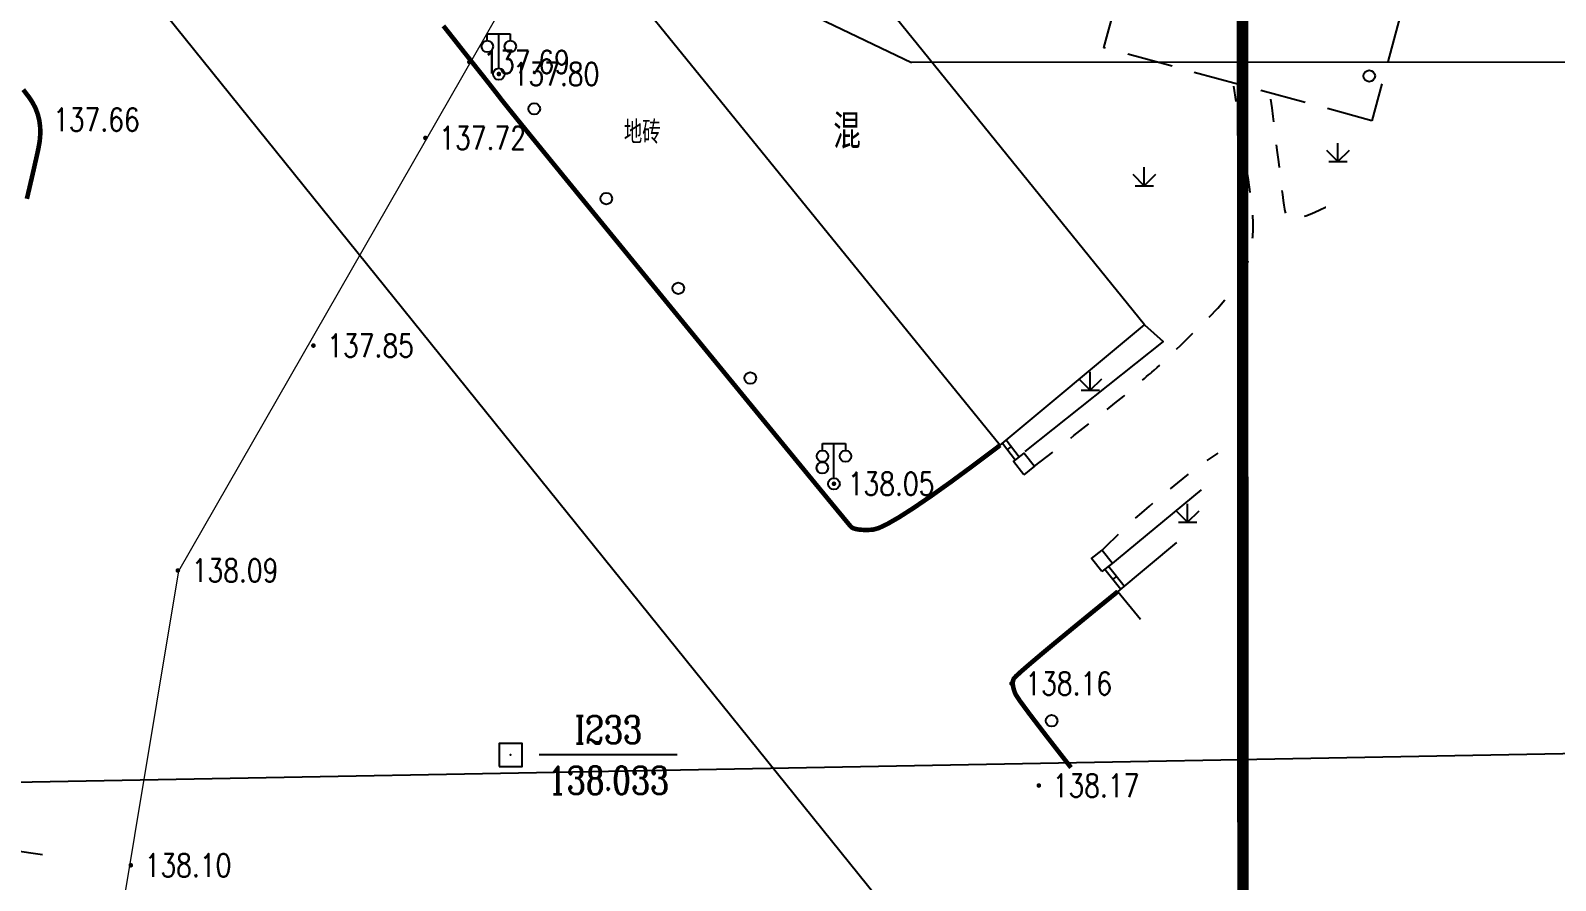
# Model space of a CAD drawing. Extents: x 529262 to 576451, y 2694391 to 2717535.
# Drawn here: x 566711.6 to 566777.9, y 2709680.9 to 2709717.8 of the extents above; entities that cross this region are included whole.
import ezdxf
from ezdxf.enums import TextEntityAlignment as Align
from ezdxf.xclip import XClip

# ---------------------------------------------------------------- set-up
doc = ezdxf.new("R2010")
doc.units = 0
doc.header["$XCLIPFRAME"] = 0
doc.linetypes.add('X5', pattern=[3, 2, -1])
doc.linetypes.add('X6', pattern=[2, 1, -1])
for name, color, linetype in [('a红线图', 1, 'Continuous'), ('DLDW', 8, 'Continuous'), ('DLSS', 4, 'Continuous'), ('GCD', 8, 'Continuous'), ('JMD', 8, 'Continuous'), ('KZD', 8, 'Continuous'), ('PP-COM', 7, 'Continuous'), ('RD-中线', 40, 'Continuous'), ('RD-红线', 7, 'Continuous'), ('ZBTZ', 8, 'Continuous'), ('ZJ', 7, 'Continuous')]:
    doc.layers.add(name, color=color, linetype=linetype)
doc.styles.add('HZ', font='rs.shx', dxfattribs={"width": 0.8, "bigfont": 'hztxt.shx'})
doc.styles.add('romanc', font='romanc.shx', dxfattribs={"width": 0.8})
doc.linetypes.add('1161', pattern='A,0,[149,AAA.SHX,S=0.15,R=0,X=0,Y=0],-1.6', length=1.6)
doc.linetypes.add('444', pattern='A,4.5,[145,AAA.SHX,S=1,R=0,X=0,Y=1],4.5,-0.5,[146,AAA.SHX,S=1,R=0,X=0,Y=0],-0.5', length=10)

# ---------------------------------------------------------------- blocks, each defined once
blk = doc.blocks.new('A$C19FD0107')
at = {"layer": 'RD-中线', "color": 8, "linetype": 'Continuous'}
for points in [[(-4580.139, 15692.554), (-4507.042, 15604.003, 0.001888), (-4505.593, 15602.261), (-4424.292, 15505.273, -0.004939), (-4420.53, 15500.694), (-4323.86, 15380.632, 0.004034), (-4320.794, 15376.886), (-4296.848, 15348.109, -0.00385), (-4293.92, 15344.535), (-4230.187, 15265.498)], [(-1765.321, 14833.87), (-1870.242, 14834.357, -0.07773), (-2297.406, 14903.198), (-2763.512, 15055.044, -0.002412), (-2772.671, 15058.077), (-3168.085, 15191.127, 0.031805), (-3413.657, 15256.716), (-3481.168, 15270.218, 0.040764), (-3610.522, 15285.281), (-3824.794, 15292.664, 0.003807), (-3833.928, 15292.909), (-3984.459, 15295.801, 0.004916), (-3996.258, 15295.912), (-4213.605, 15295.813, 0.004475), (-4218.975, 15295.763), (-4356.098, 15293.246, -0.000047), (-4356.155, 15293.245), (-5280.162, 15276.46)]]:
    blk.add_lwpolyline(points, format="xyb", dxfattribs=at)
at = {"layer": 'RD-中线', "color": 8, "linetype": 'Continuous', "flags": 128}
for points in [[(-4490.734, 14139.438, 0), (-4490.29, 14139.417)], [(-3818.251, 14086.168, 0), (-3817.74, 14086.169)]]:
    blk.add_lwpolyline(points, format="xyb", dxfattribs=at)
at = {"layer": 'RD-红线', "color": 8, "linetype": 'Continuous'}
blk.add_lwpolyline([(-4267.556, 15335.122), (-4248.07, 15325.798, 0.227166)], format="xyb", dxfattribs=at)
at = {"layer": 'RD-红线', "color": 8, "linetype": 'Continuous', "flags": 128}
blk.add_lwpolyline([(-3794.908, 15321.652), (-3823.761, 15322.646, 0.003807), (-3833.351, 15322.903), (-3983.883, 15325.796, 0.004916), (-3996.271, 15325.912), (-4248.07, 15325.798)], format="xyb", dxfattribs=at)
blk = doc.blocks.new('GC200')
at = {"linetype": 'Continuous', "const_width": 0.2, "flags": 128}
blk.add_lwpolyline([(-0.1, 0, 1), (0.1, 0, 1)], format="xyb", close=True, dxfattribs=at)
blk = doc.blocks.new('gc097')
at = {"color": 8}
for p, q in [((-1, 2.9), (-1, 3.5)), ((-1, 3.5), (1, 3.5)), ((0, 0.5), (0, 3.5)), ((1, 3.5), (1, 2.9))]:
    blk.add_line(p, q, dxfattribs=at)
for centre in [(-1, 2.4), (1, 2.4), (0, 0)]:
    blk.add_circle(centre, 0.5, dxfattribs=at)
blk = doc.blocks.new('gc170')
at = {"color": 8, "linetype": 'Continuous'}
blk.add_circle((0, 0), 0.5, dxfattribs=at)
blk = doc.blocks.new('gc124')
at = {"color": 8}
for p, q in [((0, 0), (0, 1.6)), ((-1, 1), (0, 0)), ((-0.8, 0), (0.8, 0)), ((0, 0), (1, 1))]:
    blk.add_line(p, q, dxfattribs=at)
blk = doc.blocks.new('gc115')
at = {"color": 8}
blk.add_lwpolyline([(-1, -1), (1, -1), (1, 1), (-1, 1)], close=True, dxfattribs=at)
blk.add_point((0, 0), dxfattribs=at)

msp = doc.modelspace()

# ---------------------------------------------------------------- linework, layer by layer
at = {"const_width": 0.5}
msp.add_lwpolyline([(566139.325, 2710172.956), (565986.518, 2710172.842), (565986.681, 2709601.261), (566518.586, 2709601.552), (566518.485, 2709673.527), (566764.333, 2709673.513), (566764.12, 2710112.127), (566139.363, 2710109.398), (566139.316, 2710172.956)], dxfattribs=at)
at = {"layer": 'a红线图', "color": 8, "linetype": 'Continuous', "lineweight": 0, "flags": 128}
msp.add_lwpolyline([(566640.215, 2709420.592), (566639.394, 2709439.134), (566650.551, 2709482.846), (566667.752, 2709540.108), (566678.845, 2709573.442), (566678.845, 2709573.442), (566689.312, 2709594.528), (566707.611, 2709631.396), (566710.408, 2709648.217), (566718.071, 2709694.303), (566739.511, 2709731.688)], dxfattribs=at)
msp.add_lwpolyline([(566640.215, 2709420.592), (566639.394, 2709439.134), (566650.551, 2709482.846), (566667.752, 2709540.108), (566678.845, 2709573.442), (566678.845, 2709573.442), (566689.312, 2709594.528), (566707.611, 2709631.396), (566710.408, 2709648.217), (566718.071, 2709694.303), (566739.511, 2709731.688)], dxfattribs=at)
msp.add_lwpolyline([(566640.215, 2709420.592), (566639.394, 2709439.134), (566650.551, 2709482.846), (566667.752, 2709540.108), (566678.845, 2709573.442), (566678.845, 2709573.442), (566689.312, 2709594.528), (566707.611, 2709631.396), (566710.408, 2709648.217), (566718.071, 2709694.303), (566739.511, 2709731.688)], dxfattribs=at)
msp.add_lwpolyline([(566640.215, 2709420.592), (566639.394, 2709439.134), (566650.551, 2709482.846), (566667.752, 2709540.108), (566678.845, 2709573.442), (566678.845, 2709573.442), (566689.312, 2709594.528), (566707.611, 2709631.396), (566710.408, 2709648.217), (566718.071, 2709694.303), (566739.511, 2709731.688)], dxfattribs=at)
at = {"layer": 'DLSS', "linetype": 'Continuous', "const_width": 0.2}
msp.add_lwpolyline([(566753.773, 2709699.765), (566752.644, 2709698.915), (566751.64, 2709698.176), (566750.76, 2709697.55), (566750.005, 2709697.035), (566749.374, 2709696.632), (566748.868, 2709696.341), (566748.487, 2709696.161), (566748.23, 2709696.094), (566748.045, 2709696.086), (566747.879, 2709696.085), (566747.732, 2709696.091), (566747.604, 2709696.104), (566747.495, 2709696.125), (566747.406, 2709696.153), (566747.335, 2709696.188), (566747.284, 2709696.23), (566747.131, 2709696.411), (566746.756, 2709696.864), (566746.16, 2709697.588), (566745.342, 2709698.583), (566744.302, 2709699.85), (566743.04, 2709701.388), (566741.557, 2709703.197), (566739.852, 2709705.277), (566738.142, 2709707.365), (566736.643, 2709709.196), (566735.355, 2709710.77), (566734.279, 2709712.087), (566733.414, 2709713.148), (566732.761, 2709713.952), (566732.319, 2709714.5), (566732.088, 2709714.79), (566731.966, 2709714.95), (566731.846, 2709715.104), (566731.731, 2709715.252), (566731.619, 2709715.396), (566731.511, 2709715.533), (566731.407, 2709715.666), (566731.307, 2709715.793), (566731.21, 2709715.914), (566731.113, 2709716.035), (566731.013, 2709716.162), (566730.909, 2709716.293), (566730.801, 2709716.429), (566730.689, 2709716.571), (566730.573, 2709716.718), (566730.453, 2709716.869), (566730.33, 2709717.026), (566730.199, 2709717.192), (566730.058, 2709717.371), (566729.906, 2709717.563), (566729.744, 2709717.768), (566729.57, 2709717.987)], dxfattribs=at)
msp.add_lwpolyline([(566753.773, 2709699.765), (566752.644, 2709698.915), (566751.64, 2709698.176), (566750.76, 2709697.55), (566750.005, 2709697.035), (566749.374, 2709696.632), (566748.868, 2709696.341), (566748.487, 2709696.161), (566748.23, 2709696.094), (566748.045, 2709696.086), (566747.879, 2709696.085), (566747.732, 2709696.091), (566747.604, 2709696.104), (566747.495, 2709696.125), (566747.406, 2709696.153), (566747.335, 2709696.188), (566747.284, 2709696.23), (566747.131, 2709696.411), (566746.756, 2709696.864), (566746.16, 2709697.588), (566745.342, 2709698.583), (566744.302, 2709699.85), (566743.04, 2709701.388), (566741.557, 2709703.197), (566739.852, 2709705.277), (566738.142, 2709707.365), (566736.643, 2709709.196), (566735.355, 2709710.77), (566734.279, 2709712.087), (566733.414, 2709713.148), (566732.761, 2709713.952), (566732.319, 2709714.5), (566732.088, 2709714.79), (566731.966, 2709714.95), (566731.846, 2709715.104), (566731.731, 2709715.252), (566731.619, 2709715.396), (566731.511, 2709715.533), (566731.407, 2709715.666), (566731.307, 2709715.793), (566731.21, 2709715.914), (566731.113, 2709716.035), (566731.013, 2709716.162), (566730.909, 2709716.293), (566730.801, 2709716.429), (566730.689, 2709716.571), (566730.573, 2709716.718), (566730.453, 2709716.869), (566730.33, 2709717.026), (566730.199, 2709717.192), (566730.058, 2709717.371), (566729.906, 2709717.563), (566729.744, 2709717.768), (566729.57, 2709717.987)], dxfattribs=at)
at = {"layer": 'DLSS', "linetype": 'Continuous', "const_width": 0.2, "elevation": 138.333, "flags": 128}
msp.add_lwpolyline([(566711.462, 2709710.472), (566711.557, 2709710.874), (566711.647, 2709711.262), (566711.734, 2709711.635), (566711.815, 2709711.994), (566711.893, 2709712.339), (566711.965, 2709712.668), (566712.021, 2709712.985), (566712.046, 2709713.29), (566712.04, 2709713.584), (566712.005, 2709713.867), (566711.938, 2709714.138), (566711.842, 2709714.398), (566711.715, 2709714.646), (566711.558, 2709714.883), (566711.306, 2709715.217)], dxfattribs=at)
msp.add_lwpolyline([(566711.462, 2709710.472), (566711.557, 2709710.874), (566711.647, 2709711.262), (566711.734, 2709711.635), (566711.815, 2709711.994), (566711.893, 2709712.339), (566711.965, 2709712.668), (566712.021, 2709712.985), (566712.046, 2709713.29), (566712.04, 2709713.584), (566712.005, 2709713.867), (566711.938, 2709714.138), (566711.842, 2709714.398), (566711.715, 2709714.646), (566711.558, 2709714.883), (566711.306, 2709715.217)], dxfattribs=at)
at = {"layer": 'DLSS', "linetype": 'X6', "flags": 128}
for points in [[(566755.27, 2709698.849), (566756.177, 2709699.555), (566756.98, 2709700.181), (566757.679, 2709700.729), (566758.274, 2709701.197), (566758.764, 2709701.586), (566759.15, 2709701.897), (566759.431, 2709702.128), (566759.609, 2709702.28), (566759.73, 2709702.389), (566759.844, 2709702.49), (566759.951, 2709702.584), (566760.05, 2709702.671), (566760.143, 2709702.75), (566760.228, 2709702.821), (566760.305, 2709702.886), (566760.375, 2709702.943), (566760.466, 2709703.02), (566760.604, 2709703.144), (566760.789, 2709703.317), (566761.022, 2709703.537), (566761.302, 2709703.805), (566761.63, 2709704.12), (566762.006, 2709704.483), (566762.429, 2709704.894), (566762.853, 2709705.318), (566763.231, 2709705.722), (566763.564, 2709706.106), (566763.851, 2709706.468), (566764.093, 2709706.81), (566764.289, 2709707.132), (566764.439, 2709707.433), (566764.544, 2709707.713), (566764.619, 2709707.987), (566764.68, 2709708.266), (566764.725, 2709708.55), (566764.756, 2709708.841), (566764.772, 2709709.138), (566764.774, 2709709.44), (566764.76, 2709709.749), (566764.732, 2709710.063), (566764.689, 2709710.423), (566764.63, 2709710.871), (566764.554, 2709711.404), (566764.462, 2709712.025), (566764.354, 2709712.732), (566764.23, 2709713.525), (566764.09, 2709714.406), (566763.933, 2709715.373)], [(566755.27, 2709698.849), (566756.177, 2709699.555), (566756.98, 2709700.181), (566757.679, 2709700.729), (566758.274, 2709701.197), (566758.764, 2709701.586), (566759.15, 2709701.897), (566759.431, 2709702.128), (566759.609, 2709702.28), (566759.73, 2709702.389), (566759.844, 2709702.49), (566759.951, 2709702.584), (566760.05, 2709702.671), (566760.143, 2709702.75), (566760.228, 2709702.821), (566760.305, 2709702.886), (566760.375, 2709702.943), (566760.466, 2709703.02), (566760.604, 2709703.144), (566760.789, 2709703.317), (566761.022, 2709703.537), (566761.302, 2709703.805), (566761.63, 2709704.12), (566762.006, 2709704.483), (566762.429, 2709704.894), (566762.853, 2709705.318), (566763.231, 2709705.722), (566763.564, 2709706.106), (566763.851, 2709706.468), (566764.093, 2709706.81), (566764.289, 2709707.132), (566764.439, 2709707.433), (566764.544, 2709707.713), (566764.619, 2709707.987), (566764.68, 2709708.266), (566764.725, 2709708.55), (566764.756, 2709708.841), (566764.772, 2709709.138), (566764.774, 2709709.44), (566764.76, 2709709.749), (566764.732, 2709710.063), (566764.689, 2709710.423), (566764.63, 2709710.871), (566764.554, 2709711.404), (566764.462, 2709712.025), (566764.354, 2709712.732), (566764.23, 2709713.525), (566764.09, 2709714.406), (566763.933, 2709715.373)], [(566765.532, 2709714.809), (566765.579, 2709714.431), (566765.626, 2709714.05), (566765.674, 2709713.664), (566765.722, 2709713.275), (566765.77, 2709712.882), (566765.819, 2709712.485), (566765.868, 2709712.085), (566765.917, 2709711.681), (566765.964, 2709711.296), (566766.007, 2709710.955), (566766.047, 2709710.657), (566766.083, 2709710.402), (566766.114, 2709710.191), (566766.142, 2709710.022), (566766.166, 2709709.897), (566766.186, 2709709.815), (566766.207, 2709709.759), (566766.233, 2709709.71), (566766.264, 2709709.669), (566766.3, 2709709.635), (566766.342, 2709709.608), (566766.389, 2709709.59), (566766.442, 2709709.578), (566766.499, 2709709.574), (566766.57, 2709709.581), (566766.663, 2709709.601), (566766.777, 2709709.633), (566766.913, 2709709.679), (566767.07, 2709709.738), (566767.249, 2709709.809), (566767.45, 2709709.894), (566767.672, 2709709.992), (566767.915, 2709710.108), (566768.16, 2709710.238)], [(566765.532, 2709714.809), (566765.579, 2709714.431), (566765.626, 2709714.05), (566765.674, 2709713.664), (566765.722, 2709713.275), (566765.77, 2709712.882), (566765.819, 2709712.485), (566765.868, 2709712.085), (566765.917, 2709711.681), (566765.964, 2709711.296), (566766.007, 2709710.955), (566766.047, 2709710.657), (566766.083, 2709710.402), (566766.114, 2709710.191), (566766.142, 2709710.022), (566766.166, 2709709.897), (566766.186, 2709709.815), (566766.207, 2709709.759), (566766.233, 2709709.71), (566766.264, 2709709.669), (566766.3, 2709709.635), (566766.342, 2709709.608), (566766.389, 2709709.59), (566766.442, 2709709.578), (566766.499, 2709709.574), (566766.57, 2709709.581), (566766.663, 2709709.601), (566766.777, 2709709.633), (566766.913, 2709709.679), (566767.07, 2709709.738), (566767.249, 2709709.809), (566767.45, 2709709.894), (566767.672, 2709709.992), (566767.915, 2709710.108), (566768.16, 2709710.238)], [(566758.21, 2709695.208), (566758.224, 2709695.222), (566758.266, 2709695.263), (566758.335, 2709695.331), (566758.433, 2709695.426), (566758.559, 2709695.549), (566758.713, 2709695.698), (566758.895, 2709695.875), (566759.105, 2709696.08), (566759.346, 2709696.308), (566759.62, 2709696.558), (566759.927, 2709696.829), (566760.268, 2709697.121), (566760.643, 2709697.434), (566761.051, 2709697.769), (566761.492, 2709698.125), (566761.967, 2709698.502), (566762.468, 2709698.883), (566762.989, 2709699.249), (566763.255, 2709699.422)], [(566758.21, 2709695.208), (566758.224, 2709695.222), (566758.266, 2709695.263), (566758.335, 2709695.331), (566758.433, 2709695.426), (566758.559, 2709695.549), (566758.713, 2709695.698), (566758.895, 2709695.875), (566759.105, 2709696.08), (566759.346, 2709696.308), (566759.62, 2709696.558), (566759.927, 2709696.829), (566760.268, 2709697.121), (566760.643, 2709697.434), (566761.051, 2709697.769), (566761.492, 2709698.125), (566761.967, 2709698.502), (566762.468, 2709698.883), (566762.989, 2709699.249), (566763.255, 2709699.422)]]:
    msp.add_lwpolyline(points, dxfattribs=at)
at = {"layer": 'DLSS', "linetype": 'Continuous', "const_width": 0.2, "flags": 128}
msp.add_lwpolyline([(566756.855, 2709685.757), (566756.636, 2709686.037), (566755.714, 2709687.222), (566755.041, 2709688.102), (566754.618, 2709688.676), (566754.444, 2709688.945), (566754.4, 2709689.056), (566754.366, 2709689.16), (566754.342, 2709689.257), (566754.327, 2709689.345), (566754.323, 2709689.426), (566754.328, 2709689.5), (566754.343, 2709689.565), (566754.368, 2709689.623), (566754.465, 2709689.73), (566754.696, 2709689.941), (566755.06, 2709690.257), (566755.558, 2709690.678), (566756.189, 2709691.203), (566756.955, 2709691.834), (566757.854, 2709692.569), (566758.887, 2709693.408)], dxfattribs=at)
msp.add_lwpolyline([(566756.855, 2709685.757), (566756.636, 2709686.037), (566755.714, 2709687.222), (566755.041, 2709688.102), (566754.618, 2709688.676), (566754.444, 2709688.945), (566754.4, 2709689.056), (566754.366, 2709689.16), (566754.342, 2709689.257), (566754.327, 2709689.345), (566754.323, 2709689.426), (566754.328, 2709689.5), (566754.343, 2709689.565), (566754.368, 2709689.623), (566754.465, 2709689.73), (566754.696, 2709689.941), (566755.06, 2709690.257), (566755.558, 2709690.678), (566756.189, 2709691.203), (566756.955, 2709691.834), (566757.854, 2709692.569), (566758.887, 2709693.408)], dxfattribs=at)
at = {"layer": 'JMD', "linetype": 'Continuous'}
for p, q in [((566754.096, 2709699.573), (566754.251, 2709699.696)), ((566754.096, 2709699.573), (566754.251, 2709699.696)), ((566754.096, 2709699.573), (566754.251, 2709699.696)), ((566754.096, 2709699.573), (566754.251, 2709699.696)), ((566758.827, 2709694.062), (566758.667, 2709693.941)), ((566758.827, 2709694.062), (566758.667, 2709693.941))]:
    msp.add_line(p, q, dxfattribs=at)
at = {"layer": 'JMD', "linetype": 'Continuous', "flags": 128}
for points in [[(566753.773, 2709699.765), (566760.046, 2709705.001), (566742.285, 2709726.936), (566735.91, 2709721.775)], [(566753.773, 2709699.765), (566760.046, 2709705.001), (566742.285, 2709726.936), (566735.91, 2709721.775)], [(566754.807, 2709698.484), (566754.36, 2709699.052), (566754.822, 2709699.417), (566755.27, 2709698.849)], [(566754.807, 2709698.484), (566754.36, 2709699.052), (566754.822, 2709699.417), (566755.27, 2709698.849)], [(566758.194, 2709694.272), (566757.746, 2709694.846), (566758.21, 2709695.208), (566758.657, 2709694.635)], [(566758.194, 2709694.272), (566757.746, 2709694.846), (566758.21, 2709695.208), (566758.657, 2709694.635)]]:
    msp.add_lwpolyline(points, close=True, dxfattribs=at)
at = {"layer": 'JMD', "linetype": 'X5', "elevation": -858.13, "flags": 128}
msp.add_lwpolyline([(566769.933, 2709713.866), (566758.279, 2709717.039), (566759.685, 2709722.175), (566771.295, 2709718.869)], close=True, dxfattribs=at)
msp.add_lwpolyline([(566769.933, 2709713.866), (566758.279, 2709717.039), (566759.685, 2709722.175), (566771.295, 2709718.869)], close=True, dxfattribs=at)
at = {"layer": 'JMD', "flags": 128}
for points in [[(566753.882, 2709699.856), (566754.443, 2709699.118)], [(566753.882, 2709699.856), (566754.443, 2709699.118)], [(566759.165, 2709693.636), (566758.48, 2709694.5)], [(566759.165, 2709693.636), (566758.48, 2709694.5)]]:
    msp.add_lwpolyline(points, dxfattribs=at)
at = {"layer": 'JMD', "linetype": 'Continuous', "flags": 128}
for points in [[(566754.601, 2709699.242), (566754.034, 2709699.983)], [(566754.601, 2709699.242), (566754.034, 2709699.983)], [(566758.321, 2709694.373), (566759.014, 2709693.509)], [(566758.321, 2709694.373), (566759.014, 2709693.509)]]:
    msp.add_lwpolyline(points, dxfattribs=at)
at = {"layer": 'JMD', "linetype": 'Continuous', "elevation": 138.158, "flags": 128}
msp.add_lwpolyline([(566761.437, 2709695.54), (566758.887, 2709693.408), (566759.88, 2709692.214)], dxfattribs=at)
msp.add_lwpolyline([(566761.437, 2709695.54), (566758.887, 2709693.408), (566759.88, 2709692.214)], dxfattribs=at)
at = {"layer": 'JMD', "linetype": '444', "flags": 128}
msp.add_lwpolyline([(566448.105, 2709679.011), (566546.096, 2709681.278), (566599.934, 2709682.641), (566614.55, 2709683.695), (566672.77, 2709684.004), (566687.838, 2709683.703), (566702.303, 2709683.402), (566712.136, 2709681.984)], dxfattribs=at)
at = {"layer": 'KZD', "linetype": 'Continuous'}
msp.add_line((566739.74, 2709686.307, 138.033), (566733.74, 2709686.307, 138.033), dxfattribs=at)
msp.add_line((566739.74, 2709686.307, 138.033), (566733.74, 2709686.307, 138.033), dxfattribs=at)
at = {"layer": 'ZBTZ', "linetype": '1161', "flags": 128}
msp.add_lwpolyline([(566760.046, 2709705.001), (566760.855, 2709704.275), (566754.844, 2709699.499)], dxfattribs=at)
msp.add_lwpolyline([(566760.046, 2709705.001), (566760.855, 2709704.275), (566754.844, 2709699.499)], dxfattribs=at)
at = {"layer": 'ZBTZ', "linetype": '1161', "elevation": -859.125, "flags": 128}
msp.add_lwpolyline([(566762.507, 2709697.824), (566758.48, 2709694.5)], dxfattribs=at)
msp.add_lwpolyline([(566762.507, 2709697.824), (566758.48, 2709694.5)], dxfattribs=at)

# ---------------------------------------------------------------- block references
at = {"layer": 'DLDW', "color": 252, "linetype": 'Continuous', "xscale": 0.5, "yscale": 0.5}
for p in [(566731.979, 2709715.895, 137.804), (566731.979, 2709715.895, 137.804), (566746.548, 2709698.09, 138.051), (566746.548, 2709698.09, 138.051)]:
    msp.add_blockref('gc097', p, dxfattribs=at)
at = {"layer": 'GCD', "linetype": 'Continuous'}
ref = msp.add_blockref('GC200', (566730.699, 2709716.42, 137.694), dxfattribs=dict(at, xscale=0.5, yscale=0.5, zscale=0.5))
ref.add_attrib('height', '137.69', dxfattribs={"linetype": 'Continuous', "height": 1, "style": 'HZ', "width": 0.8}).set_placement((566731.299, 2709716.42, 137.694), align=Align.MIDDLE_LEFT)
ref = msp.add_blockref('GC200', (566731.98, 2709715.895, 137.804), dxfattribs=dict(at, xscale=0.5, yscale=0.5, zscale=0.5))
ref.add_attrib('height', '137.80', dxfattribs={"linetype": 'Continuous', "height": 1, "style": 'HZ', "width": 0.8}).set_placement((566732.58, 2709715.895, 137.804), align=Align.MIDDLE_LEFT)
ref = msp.add_blockref('GC200', (566731.98, 2709715.895, 137.804), dxfattribs=dict(at, xscale=0.5, yscale=0.5, zscale=0.5))
ref.add_attrib('height', '137.80', dxfattribs={"linetype": 'Continuous', "height": 1, "style": 'HZ', "width": 0.8}).set_placement((566732.58, 2709715.895, 137.804), align=Align.MIDDLE_LEFT)
ref = msp.add_blockref('GC200', (566711.998, 2709713.913, 137.661), dxfattribs=dict(at, xscale=0.5, yscale=0.5, zscale=0.5))
ref.add_attrib('height', '137.66', dxfattribs={"linetype": 'Continuous', "height": 1, "style": 'HZ', "width": 0.8}).set_placement((566712.598, 2709713.913, 137.661), align=Align.MIDDLE_LEFT)
ref = msp.add_blockref('GC200', (566711.998, 2709713.913, 137.661), dxfattribs=dict(at, xscale=0.5, yscale=0.5, zscale=0.5))
ref.add_attrib('height', '137.66', dxfattribs={"linetype": 'Continuous', "height": 1, "style": 'HZ', "width": 0.8}).set_placement((566712.598, 2709713.913, 137.661), align=Align.MIDDLE_LEFT)
ref = msp.add_blockref('GC200', (566728.788, 2709713.118, 137.72), dxfattribs=dict(at, xscale=0.5, yscale=0.5, zscale=0.5))
ref.add_attrib('height', '137.72', dxfattribs={"linetype": 'Continuous', "height": 1, "style": 'HZ', "width": 0.8}).set_placement((566729.388, 2709713.118, 137.72), align=Align.MIDDLE_LEFT)
ref = msp.add_blockref('GC200', (566723.918, 2709704.095, 137.85), dxfattribs=dict(at, xscale=0.5, yscale=0.5, zscale=0.5))
ref.add_attrib('height', '137.85', dxfattribs={"linetype": 'Continuous', "height": 1, "style": 'HZ', "width": 0.8}).set_placement((566724.518, 2709704.095, 137.85), align=Align.MIDDLE_LEFT)
ref = msp.add_blockref('GC200', (566746.548, 2709698.09, 138.051), dxfattribs=dict(at, xscale=0.5, yscale=0.5, zscale=0.5))
ref.add_attrib('height', '138.05', dxfattribs={"linetype": 'Continuous', "height": 1, "style": 'HZ', "width": 0.8}).set_placement((566747.148, 2709698.09, 138.051), align=Align.MIDDLE_LEFT)
ref = msp.add_blockref('GC200', (566746.548, 2709698.09, 138.051), dxfattribs=dict(at, xscale=0.5, yscale=0.5, zscale=0.5))
ref.add_attrib('height', '138.05', dxfattribs={"linetype": 'Continuous', "height": 1, "style": 'HZ', "width": 0.8}).set_placement((566747.148, 2709698.09, 138.051), align=Align.MIDDLE_LEFT)
ref = msp.add_blockref('GC200', (566718.027, 2709694.323, 138.092), dxfattribs=dict(at, xscale=0.5, yscale=0.5, zscale=0.5))
ref.add_attrib('height', '138.09', dxfattribs={"linetype": 'Continuous', "height": 1, "style": 'HZ', "width": 0.8}).set_placement((566718.627, 2709694.323, 138.092), align=Align.MIDDLE_LEFT)
ref = msp.add_blockref('GC200', (566754.267, 2709689.411, 138.155), dxfattribs=dict(at, xscale=0.5, yscale=0.5, zscale=0.5))
ref.add_attrib('height', '138.16', dxfattribs={"linetype": 'Continuous', "height": 1, "style": 'HZ', "width": 0.8}).set_placement((566754.867, 2709689.411, 138.155), align=Align.MIDDLE_LEFT)
ref = msp.add_blockref('GC200', (566754.267, 2709689.411, 138.155), dxfattribs=dict(at, xscale=0.5, yscale=0.5, zscale=0.5))
ref.add_attrib('height', '138.16', dxfattribs={"linetype": 'Continuous', "height": 1, "style": 'HZ', "width": 0.8}).set_placement((566754.867, 2709689.411, 138.155), align=Align.MIDDLE_LEFT)
ref = msp.add_blockref('GC200', (566755.456, 2709684.977, 138.172), dxfattribs=dict(at, xscale=0.5, yscale=0.5, zscale=0.5))
ref.add_attrib('height', '138.17', dxfattribs={"linetype": 'Continuous', "height": 1, "style": 'HZ', "width": 0.8}).set_placement((566756.056, 2709684.977, 138.172), align=Align.MIDDLE_LEFT)
ref = msp.add_blockref('GC200', (566715.981, 2709681.512, 138.1), dxfattribs=dict(at, xscale=0.5, yscale=0.5, zscale=0.5))
ref.add_attrib('height', '138.10', dxfattribs={"linetype": 'Continuous', "height": 1, "style": 'HZ', "width": 0.8}).set_placement((566716.581, 2709681.512, 138.1), align=Align.MIDDLE_LEFT)
at = {"layer": 'JMD', "linetype": 'Continuous', "xscale": 0.5, "yscale": 0.5}
msp.add_blockref('gc170', (566769.821, 2709715.811, 136.97), dxfattribs=at)
msp.add_blockref('gc170', (566769.821, 2709715.811, 136.97), dxfattribs=at)
at = {"layer": 'KZD', "linetype": 'Continuous', "xscale": 0.5, "yscale": 0.5, "zscale": 0.5}
msp.add_blockref('gc115', (566732.49, 2709686.307, 138.033), dxfattribs=at)
msp.add_blockref('gc115', (566732.49, 2709686.307, 138.033), dxfattribs=at)
at = {"layer": 'PP-COM'}
ref = msp.add_blockref('A$C19FD0107', (570997.993, 2694390.603), dxfattribs=at)
XClip(ref).set_block_clipping_path([(-9366.4383134884, 14428.6043910822), (-3328.4480743363, 17452.7484863754)])
at = {"layer": 'ZBTZ', "linetype": 'Continuous'}
for p, xscale, yscale, rotation in [((566733.52, 2709714.38), 0.5000000000180488, 0.5000000000180488, 128.7673389477858), ((566733.52, 2709714.38), 0.5000000000180488, 0.5000000000180488, 128.7673389477858), ((566736.651, 2709710.481), 0.5000000000180488, 0.5000000000180488, 128.7673389477858), ((566736.651, 2709710.481), 0.5000000000180488, 0.5000000000180488, 128.7673389477858), ((566739.782, 2709706.583), 0.5000000000180488, 0.5000000000180488, 128.7673389477858), ((566739.782, 2709706.583), 0.5000000000180488, 0.5000000000180488, 128.7673389477858), ((566742.912, 2709702.684), 0.5000000000180488, 0.5000000000180488, 128.7673389477858), ((566742.912, 2709702.684), 0.5000000000180488, 0.5000000000180488, 128.7673389477858), ((566746.043, 2709698.786), 0.5000000000180488, 0.5000000000180488, 128.7673389477858), ((566746.043, 2709698.786), 0.5000000000180488, 0.5000000000180488, 128.7673389477858), ((566756.011, 2709687.793), 0.5000000000802411, 0.5000000000802411, 129.6634898309071), ((566756.011, 2709687.793), 0.5000000000802411, 0.5000000000802411, 129.6634898309071)]:
    msp.add_blockref('gc170', p, dxfattribs=dict(at, xscale=xscale, yscale=yscale, rotation=rotation))
at = {"layer": 'ZBTZ', "linetype": 'Continuous', "xscale": 0.5, "yscale": 0.5}
for p in [(566768.461, 2709712.09), (566768.461, 2709712.09), (566760.037, 2709711.043), (566760.037, 2709711.043), (566757.693, 2709702.152), (566757.693, 2709702.152), (566761.924, 2709696.421), (566761.924, 2709696.421)]:
    msp.add_blockref('gc124', p, dxfattribs=at)

# ---------------------------------------------------------------- texts
at = {"layer": 'JMD', "linetype": 'Continuous', "style": 'HZ', "width": 0.8}
msp.add_text('混', height=1.5, dxfattribs=at).set_placement((566747.717, 2709713.404), align=Align.MIDDLE_RIGHT)
msp.add_text('混', height=1.5, dxfattribs=at).set_placement((566747.717, 2709713.404), align=Align.MIDDLE_RIGHT)
at = {"layer": 'KZD', "linetype": 'Continuous', "style": 'romanc', "width": 0.8}
for s, p in [('I233', (566736.74, 2709687.407)), ('I233', (566736.74, 2709687.407)), ('138.033', (566736.74, 2709685.207)), ('138.033', (566736.74, 2709685.207))]:
    msp.add_text(s, height=1.2, dxfattribs=at).set_placement(p, align=Align.MIDDLE)
at = {"layer": 'ZJ', "color": 8, "linetype": 'Continuous', "style": 'HZ', "width": 0.8}
msp.add_text('地砖', height=1, dxfattribs=at).set_placement((566738.215, 2709713.415), align=Align.MIDDLE)
msp.add_text('地砖', height=1, dxfattribs=at).set_placement((566738.215, 2709713.415), align=Align.MIDDLE)

doc.saveas('drawing.dxf')
